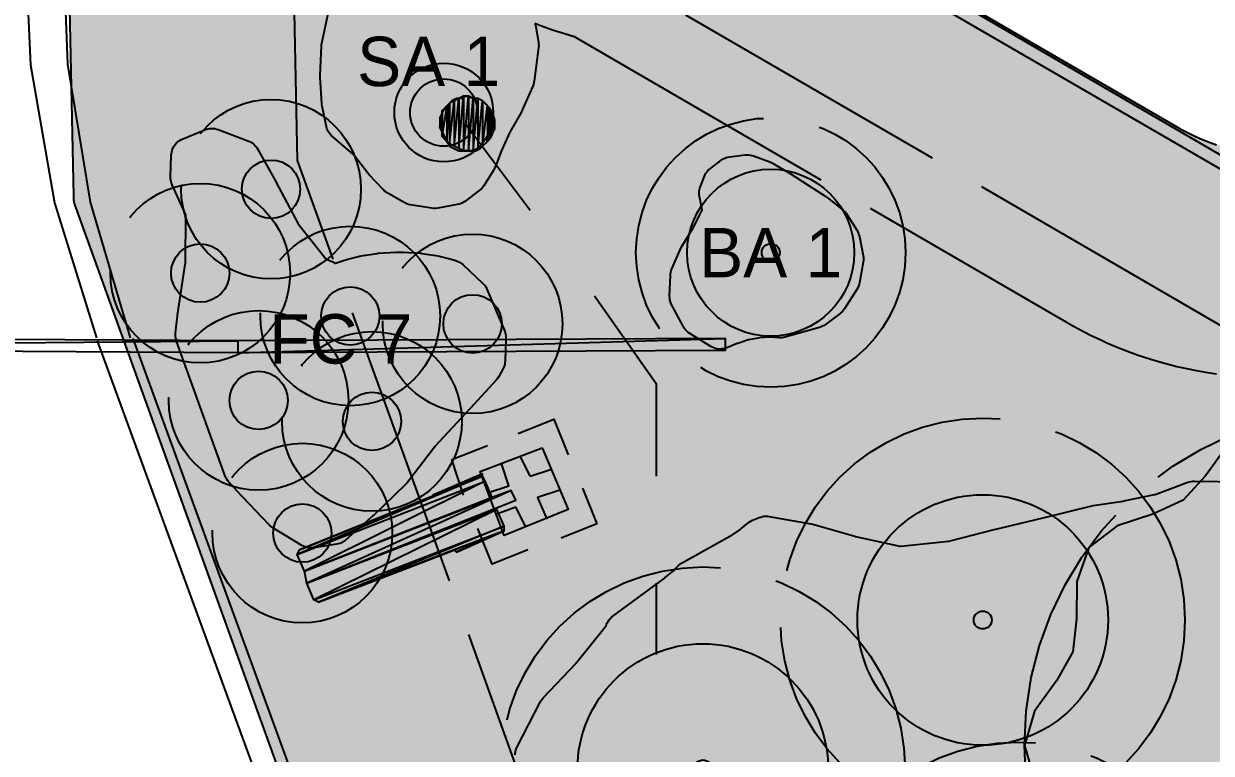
# Model space of a CAD drawing. Header units: metres. Extents: x 1 to 213, y 1 to 147.
# Drawn here: x 106.85 to 112.13, y 45.57 to 48.82 of the extents above; entities that cross this region are included whole.
import ezdxf
from ezdxf.enums import TextEntityAlignment as Align

# ---------------------------------------------------------------- set-up
doc = ezdxf.new("R2010")
doc.units = ezdxf.units.M
doc.linetypes.add('DASHED', pattern=[1.524, 1.27, -0.254])
for name, color, linetype in [('00-BASE-ARQUITECTURA', 8, 'Continuous'), ('PJ-ARBOLES', 94, 'Continuous'), ('PJ-ARBUSTOS', 82, 'Continuous'), ('PJ-COPA-ADULTA', 8, 'DASHED'), ('PJ-CUBRESUELOS', 150, 'Continuous'), ('PJ-ETIQUETAS', 7, 'Continuous'), ('PJ-GRAVILLA', 42, 'Continuous'), ('PJ-HERBACEAS', 212, 'Continuous'), ('PJ-LIMITE-JARDIN', 7, 'Continuous'), ('PJ-MASAS', 92, 'Continuous'), ('PJ-MASAS-RELLENO', 92, 'Continuous'), ('PJ-PROTEGIDO', 30, 'DASHED'), ('PJ-RIEGO-SECTORES', 5, 'Continuous'), ('PJ-VISIBILIDAD', 1, 'DASHED')]:
    doc.layers.add(name, color=color, linetype=linetype)

# ---------------------------------------------------------------- blocks, each defined once
blk = doc.blocks.new('PJ_CD')
for p, q in [((0.0599, 0.2633), (0.1829, 0.8045)), ((-0.1981, 0.1835), (-0.6052, 0.5607)), ((0.2579, 0.0798), (0.7882, 0.2438)), ((-0.2579, -0.0798), (-0.7882, -0.2438)), ((0.1981, -0.1835), (0.6052, -0.5607)), ((-0.0599, -0.2633), (-0.1829, -0.8045))]:
    blk.add_line(p, q)
blk.add_lwpolyline([(1.5, 0), (1.4545, 0.1529), (1.3572, 0.2885), (1.2839, 0.4172), (1.2675, 0.5643), (1.2666, 0.7312), (1.2135, 0.8817), (1.0868, 0.9786), (0.9284, 1.0311), (0.7935, 1.0922), (0.6937, 1.2016), (0.5949, 1.3361), (0.4635, 1.4266), (0.3041, 1.4305), (0.145, 1.3799), (0, 1.35), (-0.145, 1.3799), (-0.3041, 1.4305), (-0.4635, 1.4266), (-0.5949, 1.3361), (-0.6938, 1.2016), (-0.7935, 1.0922), (-0.9284, 1.0311), (-1.0868, 0.9786), (-1.2135, 0.8817), (-1.2666, 0.7312), (-1.2675, 0.5643), (-1.2839, 0.4172), (-1.3572, 0.2885), (-1.4545, 0.1529), (-1.5, 0), (-1.4545, -0.1529), (-1.3572, -0.2885), (-1.2839, -0.4172), (-1.2675, -0.5643), (-1.2666, -0.7312), (-1.2135, -0.8817), (-1.0868, -0.9786), (-0.9284, -1.0311), (-0.7935, -1.0922), (-0.6938, -1.2016), (-0.5949, -1.3361), (-0.4635, -1.4266), (-0.3041, -1.4305), (-0.145, -1.3799), (0, -1.35), (0.145, -1.3799), (0.3041, -1.4305), (0.4635, -1.4266), (0.5949, -1.3361), (0.6937, -1.2016), (0.7935, -1.0922), (0.9284, -1.0311), (1.0868, -0.9786), (1.2135, -0.8817), (1.2666, -0.7312), (1.2675, -0.5643), (1.2839, -0.4172), (1.3572, -0.2885), (1.4545, -0.1529), (1.5, 0)], close=True)
blk.add_circle((0, 0), 0.135)
at = {"flags": 1}
for tag, p, height in [('CODIGO', (0.15, 0.15), 0.2), ('ESPECIE', (0.15, -0.1), 0.15), ('ZONA', (0.15, -0.3), 0.15)]:
    blk.add_attdef(tag, p, '', height=height, dxfattribs=at)
blk = doc.blocks.new('PJ_HS')
for radius in [0.558, 0.04]:
    blk.add_circle((0, 0), radius)
at = {"flags": 1}
for tag, p, height in [('CODIGO', (0.15, 0.15), 0.2), ('ESPECIE', (0.15, -0.1), 0.15), ('ZONA', (0.15, -0.3), 0.15)]:
    blk.add_attdef(tag, p, '', height=height, dxfattribs=at)
blk = doc.blocks.new('PJ_SA')
blk.add_circle((0, 0), 0.22)
at = {"flags": 1}
for tag, p, height in [('CODIGO', (0.15, 0.15), 0.2), ('ESPECIE', (0.15, -0.1), 0.15), ('ZONA', (0.15, -0.3), 0.15)]:
    blk.add_attdef(tag, p, '', height=height, dxfattribs=at)
blk = doc.blocks.new('PJ_FC')
blk.add_circle((0, 0), 0.13)
at = {"flags": 1}
for tag, p, height in [('CODIGO', (0.15, 0.15), 0.2), ('ESPECIE', (0.15, -0.1), 0.15), ('ZONA', (0.15, -0.3), 0.15)]:
    blk.add_attdef(tag, p, '', height=height, dxfattribs=at)
blk = doc.blocks.new('PJ_BA')
for radius in [0.372, 0.04]:
    blk.add_circle((0, 0), radius)
at = {"flags": 1}
for tag, p, height in [('CODIGO', (0.15, 0.15), 0.2), ('ESPECIE', (0.15, -0.1), 0.15), ('ZONA', (0.15, -0.3), 0.15)]:
    blk.add_attdef(tag, p, '', height=height, dxfattribs=at)

msp = doc.modelspace()

# ---------------------------------------------------------------- hatches: boundary and pattern name
at = {"layer": 'PJ-GRAVILLA'}
h = msp.add_hatch(dxfattribs=at)
h.set_pattern_fill('GRAVEL', scale=0.03)
h.paths.add_polyline_path([(107.3332, 51.0186), (107.3393, 51.0152), (107.3455, 51.0114), (107.3517, 51.0074), (107.9627, 50.5893), (107.9742, 50.5818), (108.0189, 50.5542), (108.0428, 50.5408), (108.0836, 50.5205), (108.1087, 50.5094), (108.1512, 50.4928), (108.1771, 50.484), (108.221, 50.4714), (108.2476, 50.465), (108.2925, 50.4564), (108.3196, 50.4525), (108.3718, 50.4474), (108.3806, 50.4468), (108.3904, 50.4457), (108.3966, 50.4413), (108.4034, 50.4358), (108.4093, 50.4308), (108.6355, 50.2298), (108.6466, 50.2204), (108.6897, 50.1857), (108.713, 50.1687), (108.7532, 50.1422), (108.7781, 50.1275), (108.8206, 50.105), (108.8468, 50.0928), (108.8913, 50.0745), (108.9185, 50.0648), (108.9715, 50.0489), (108.9854, 50.045), (109.1198, 50.0114), (109.1263, 50.0096), (109.1337, 50.0074), (109.14, 50.0052), (109.1451, 50.0009), (109.1508, 49.9958), (109.1557, 49.9911), (109.2184, 49.9284), (109.2296, 49.9177), (109.2737, 49.878), (109.2978, 49.8584), (109.3395, 49.828), (109.3655, 49.811), (109.4101, 49.7851), (109.4376, 49.7709), (109.4847, 49.7497), (109.5136, 49.7384), (109.5626, 49.7222), (109.5925, 49.7139), (109.6336, 49.7049), (109.6632, 49.6982), (109.6694, 49.6965), (109.6752, 49.6938), (109.6823, 49.69), (109.6883, 49.6868), (111.9893, 48.3507), (112.0025, 48.3435), (112.0534, 48.3172), (112.0807, 48.3048), (112.1271, 48.2865), (112.1555, 48.2769), (112.2034, 48.2633), (112.2326, 48.2566), (112.2817, 48.2478), (112.3114, 48.244), (112.3611, 48.2402), (112.3911, 48.2394), (112.4409, 48.2405), (112.4708, 48.2427), (112.5203, 48.2488), (112.5498, 48.254), (112.5984, 48.265), (112.6272, 48.2731), (112.6745, 48.2889), (112.7024, 48.2998), (112.7479, 48.3202), (112.7746, 48.3339), (112.8178, 48.3587), (112.8429, 48.375), (112.8835, 48.404), (112.9069, 48.4227), (112.9443, 48.4556), (112.9658, 48.4765), (112.9997, 48.513), (113.019, 48.536), (113.0491, 48.5757), (113.066, 48.6004), (113.092, 48.643), (113.1064, 48.6692), (113.128, 48.7142), (113.1397, 48.7417), (113.1568, 48.7886), (113.1656, 48.8172), (113.1779, 48.8655), (113.1838, 48.8949), (113.1913, 48.9442), (113.1943, 48.974), (113.1971, 49.0313), (113.1975, 49.0462), (113.1975, 49.0562), (113.1977, 49.0638), (113.1981, 49.0719), (113.1989, 49.0793), (113.2055, 49.0825), (113.213, 49.0858), (113.22, 49.0886), (113.3248, 49.1279), (113.338, 49.1332), (113.388, 49.1547), (113.4135, 49.1672), (113.455, 49.1899), (113.4793, 49.2047), (113.5185, 49.2313), (113.5412, 49.2483), (113.5777, 49.2784), (113.5987, 49.2976), (113.6322, 49.331), (113.6513, 49.352), (113.686, 49.394), (113.6948, 49.4052), (113.801, 49.5467), (113.8055, 49.5525), (113.8108, 49.5588), (113.8156, 49.5641), (113.8224, 49.5665), (113.8303, 49.5689), (113.8373, 49.5709), (113.9694, 49.6039), (113.9764, 49.6055), (113.9842, 49.607), (113.9912, 49.6081), (113.9978, 49.6058), (114.0053, 49.6029), (114.0118, 49.6002), (114.7641, 49.2659), (114.7706, 49.2628), (114.7778, 49.2591), (114.784, 49.2556), (114.7873, 49.2493), (114.7907, 49.2419), (114.7935, 49.2353), (114.8642, 49.0587), (114.8668, 49.0515), (114.8696, 49.0434), (114.8717, 49.0362), (114.8685, 49.0294), (114.8645, 49.0219), (114.8607, 49.0152), (114.8411, 48.9826), (114.8338, 48.9698), (114.8071, 48.9198), (114.7945, 48.893), (114.7756, 48.8475), (114.7657, 48.8197), (114.7514, 48.7725), (114.7442, 48.7438), (114.7347, 48.6955), (114.7304, 48.6662), (114.7256, 48.6172), (114.7242, 48.5876), (114.7244, 48.5384), (114.7259, 48.5088), (114.7308, 48.4598), (114.7353, 48.4306), (114.745, 48.3823), (114.7523, 48.3536), (114.7668, 48.3065), (114.7768, 48.2787), (114.7959, 48.2333), (114.8086, 48.2066), (114.832, 48.1632), (114.8474, 48.1379), (114.8749, 48.0971), (114.8927, 48.0734), (114.9289, 48.0298), (114.9386, 48.0187), (115.0225, 47.9272), (115.033, 47.9163), (115.0741, 47.8757), (115.0966, 47.8557), (115.1357, 47.8242), (115.1601, 47.8064), (115.2022, 47.779), (115.2282, 47.7639), (115.2796, 47.7373), (115.2931, 47.7308), (116.0857, 47.3705), (116.0926, 47.3671), (116.1002, 47.3632), (116.1068, 47.3594), (116.1099, 47.3525), (116.113, 47.3445), (116.1156, 47.3372), (116.1884, 47.1188), (116.1907, 47.1115), (116.193, 47.103), (116.1947, 47.0956), (116.1964, 47.0813), (116.1964, 47.0807), (116.2029, 47.0248), (116.2077, 46.9958), (116.2181, 46.9479), (116.2257, 46.9195), (116.2407, 46.8729), (116.251, 46.8454), (116.2705, 46.8005), (116.2835, 46.7742), (116.3073, 46.7314), (116.3228, 46.7064), (116.3507, 46.6662), (116.3685, 46.6429), (116.4002, 46.6055), (116.4203, 46.5841), (116.4554, 46.55), (116.4775, 46.5306), (116.5158, 46.5002), (116.5397, 46.4831), (116.5808, 46.4565), (116.6063, 46.4418), (116.6498, 46.4194), (116.6765, 46.4072), (116.722, 46.3892), (116.7498, 46.3797), (116.7969, 46.3662), (116.8255, 46.3595), (116.8651, 46.3522), (116.8948, 46.3466), (116.9013, 46.3451), (116.9071, 46.3419), (116.9139, 46.3378), (116.9197, 46.3342), (117.713, 45.8053), (117.7266, 45.7967), (117.7796, 45.7653), (117.8082, 45.7505), (117.8569, 45.7283), (117.8868, 45.7165), (117.9453, 45.6972), (117.9607, 45.6925), (118.0851, 45.6586), (118.0986, 45.6553), (118.1507, 45.6436), (118.1782, 45.6388), (118.2243, 45.6329), (118.252, 45.6307), (118.2984, 45.6291), (118.3263, 45.6295), (118.3727, 45.6322), (118.4004, 45.6351), (118.4463, 45.6422), (118.4736, 45.6477), (118.5254, 45.6606), (118.5389, 45.6643), (119.4801, 45.9467), (119.4938, 45.9512), (119.5457, 45.9695), (119.5723, 45.9804), (119.6157, 46.0005), (119.6412, 46.0139), (119.6824, 46.0381), (119.7065, 46.0538), (119.7511, 46.0861), (119.7625, 46.0948), (120.5867, 46.7542), (120.5972, 46.763), (120.6369, 46.7978), (120.6567, 46.817), (120.6883, 46.8503), (120.7063, 46.8711), (120.7347, 46.9072), (120.7507, 46.9296), (120.7756, 46.9682), (120.7895, 46.992), (120.814, 47.0387), (120.8202, 47.0511), (121.0014, 47.4395), (121.0065, 47.451), (121.025, 47.4954), (121.0337, 47.519), (121.0465, 47.5589), (121.0532, 47.5831), (121.064, 47.63), (121.0666, 47.6423), (121.1583, 48.1314), (121.1605, 48.1444), (121.1676, 48.1945), (121.1701, 48.2208), (121.1725, 48.2647), (121.1727, 48.2911), (121.171, 48.3417), (121.1702, 48.3549), (121.0566, 49.7941), (121.0551, 49.8086), (121.048, 49.8638), (121.043, 49.8923), (121.0322, 49.9395), (121.0244, 49.9675), (121.0069, 50.0203), (121.0019, 50.034), (120.8804, 50.348), (120.8746, 50.3618), (120.8514, 50.414), (120.8379, 50.4406), (120.8133, 50.4837), (120.7973, 50.5088), (120.7685, 50.5493), (120.7501, 50.5727), (120.7174, 50.6101), (120.6967, 50.6316), (120.6605, 50.6656), (120.6378, 50.6849), (120.5984, 50.7151), (120.5739, 50.7321), (120.5317, 50.7583), (120.5056, 50.7727), (120.4611, 50.7946), (120.4337, 50.8063), (120.3872, 50.8237), (120.3587, 50.8327), (120.3107, 50.8453), (120.2815, 50.8514), (120.2325, 50.8592), (120.2029, 50.8624), (120.1533, 50.8653), (120.1235, 50.8656), (120.0739, 50.8635), (120.0442, 50.8608), (119.995, 50.8538), (119.9658, 50.8482), (119.9175, 50.8364), (119.889, 50.8279), (119.8421, 50.8114), (119.8146, 50.8), (119.7696, 50.7789), (119.7433, 50.765), (119.6943, 50.7357), (119.6816, 50.7277), (119.4782, 50.5921), (119.4722, 50.5883), (119.4654, 50.5842), (119.4592, 50.5809), (119.4527, 50.5834), (119.4455, 50.5866), (119.439, 50.5896), (119.1273, 50.7455), (119.1208, 50.7489), (119.1137, 50.7529), (119.1076, 50.7568), (119.1054, 50.7636), (119.1031, 50.7714), (119.1013, 50.7785), (119.0566, 50.9723), (119.0529, 50.9865), (119.0377, 51.0405), (119.0283, 51.0683), (119.0105, 51.1137), (118.9985, 51.1405), (118.9764, 51.184), (118.9618, 51.2094), (118.9355, 51.2505), (118.9186, 51.2744), (118.8884, 51.3127), (118.8692, 51.3349), (118.8354, 51.3701), (118.8141, 51.3902), (118.7771, 51.422), (118.754, 51.44), (118.714, 51.468), (118.6892, 51.4836), (118.6467, 51.5076), (118.6205, 51.5207), (118.5759, 51.5404), (118.5485, 51.5509), (118.5022, 51.5662), (118.4739, 51.574), (118.4263, 51.5846), (118.3975, 51.5896), (118.349, 51.5956), (118.3198, 51.5978), (118.271, 51.599), (118.2417, 51.5983), (118.1931, 51.5947), (118.164, 51.5912), (118.1159, 51.5829), (118.0873, 51.5765), (118.0402, 51.5636), (118.0124, 51.5545), (117.9668, 51.537), (117.94, 51.5252), (117.8964, 51.5034), (117.8708, 51.4891), (117.8404, 51.4699), (117.834, 51.4662), (117.8276, 51.463), (117.8203, 51.4649), (117.8123, 51.4674), (117.805, 51.4699), (117.6663, 51.522), (117.6526, 51.5267), (117.5997, 51.5437), (117.5717, 51.5512), (117.5246, 51.5614), (117.496, 51.5662), (117.4481, 51.5719), (117.4192, 51.5739), (117.3709, 51.5748), (117.3419, 51.574), (117.2866, 51.5698), (117.2722, 51.5684), (117.1448, 51.5525), (117.1376, 51.5517), (117.1296, 51.5511), (117.1225, 51.5509), (117.1165, 51.5546), (117.1098, 51.5591), (117.1039, 51.5633), (116.9634, 51.6687), (116.9579, 51.673), (116.9519, 51.678), (116.9468, 51.6826), (116.9443, 51.689), (116.9418, 51.6965), (116.9397, 51.7031), (116.9273, 51.7464), (116.9229, 51.7607), (116.9044, 51.8149), (116.8934, 51.8426), (116.8728, 51.8879), (116.859, 51.9144), (116.834, 51.9574), (116.8177, 51.9825), (116.7885, 52.0228), (116.7698, 52.046), (116.7367, 52.0832), (116.7158, 52.1045), (116.6737, 52.1433), (116.6625, 52.1532), (116.611, 52.1961), (116.6054, 52.201), (116.5994, 52.2065), (116.5944, 52.2116), (116.5945, 52.2189), (116.5949, 52.227), (116.5956, 52.2344), (116.6345, 52.5844), (116.6355, 52.5918), (116.6368, 52.6), (116.6383, 52.6071), (116.6445, 52.611), (116.6517, 52.615), (116.6583, 52.6185), (116.8802, 52.7295), (116.887, 52.7327), (116.895, 52.7362), (116.902, 52.7389), (116.9095, 52.7401), (116.9253, 52.7418), (116.9402, 52.7438), (116.997, 52.753), (117.0264, 52.7592), (117.0747, 52.772), (117.1033, 52.7812), (117.1502, 52.7988), (117.1777, 52.8108), (117.2225, 52.833), (117.2487, 52.8476), (117.2911, 52.8742), (117.3157, 52.8914), (117.3552, 52.9221), (117.378, 52.9417), (117.4143, 52.9761), (117.435, 52.9979), (117.4676, 53.0358), (117.486, 53.0595), (117.5147, 53.1005), (117.5306, 53.126), (117.555, 53.1696), (117.5684, 53.1966), (117.5883, 53.2424), (117.5989, 53.2705), (117.6141, 53.3182), (117.6218, 53.3472), (117.6322, 53.3961), (117.637, 53.4258), (117.6424, 53.4755), (117.6442, 53.5055), (117.6447, 53.5555), (117.6435, 53.5855), (117.6389, 53.6353), (117.6347, 53.6651), (117.6252, 53.7142), (117.618, 53.7433), (117.6037, 53.7912), (117.5936, 53.8195), (117.5745, 53.8658), (117.5617, 53.8929), (117.5381, 53.937), (117.5226, 53.9628), (117.4947, 54.0043), (117.4767, 54.0283), (117.44, 54.0727), (117.4301, 54.084), (117.18, 54.3568), (117.1758, 54.3617), (117.171, 54.3674), (117.1671, 54.3725), (117.1636, 54.3779), (117.1599, 54.3843), (117.1568, 54.3899), (116.736, 55.1893), (116.7328, 55.1958), (116.7293, 55.2033), (116.7266, 55.21), (116.7259, 55.2172), (116.7255, 55.2254), (116.7253, 55.2327), (116.7253, 55.4047), (116.7255, 55.4127), (116.726, 55.4218), (116.7268, 55.4298), (116.7302, 55.437), (116.7344, 55.4451), (116.7383, 55.4521), (117.555, 56.8241), (117.5623, 56.8372), (117.5892, 56.8878), (117.6018, 56.915), (117.6207, 56.9611), (117.6306, 56.9893), (117.6447, 57.0371), (117.6517, 57.0662), (117.661, 57.1152), (117.6651, 57.1448), (117.6695, 57.1945), (117.6707, 57.2244), (117.6701, 57.2742), (117.6682, 57.3041), (117.6626, 57.3536), (117.6578, 57.3832), (117.6474, 57.4319), (117.6396, 57.4608), (117.6244, 57.5083), (117.6138, 57.5362), (117.5939, 57.5819), (117.5805, 57.6087), (117.5562, 57.6522), (117.5402, 57.6776), (117.5117, 57.7184), (117.4933, 57.742), (117.4608, 57.7798), (117.4402, 57.8015), (117.404, 57.8358), (117.3814, 57.8553), (117.3361, 57.8905), (117.324, 57.8994), (116.7176, 58.3239), (116.7049, 58.3323), (116.6554, 58.3634), (116.6287, 58.3783), (116.5831, 58.4007), (116.5551, 58.4128), (116.5075, 58.4305), (116.4783, 58.4397), (116.4292, 58.4525), (116.3993, 58.4587), (116.349, 58.4664), (116.3187, 58.4695), (116.2807, 58.4715), (116.2478, 58.4734), (116.2408, 58.4742), (116.2352, 58.4787), (116.2291, 58.4843), (116.2237, 58.4894), (116.0809, 58.6322), (116.0709, 58.6417), (116.0319, 58.6773), (116.0107, 58.695), (115.9741, 58.7227), (115.9513, 58.7383), (115.9123, 58.7625), (115.8882, 58.7759), (115.8472, 58.7965), (115.822, 58.8077), (115.7792, 58.8243), (115.7531, 58.8332), (115.7089, 58.8458), (115.6821, 58.8522), (115.6302, 58.8621), (115.6166, 58.8644), (115.6004, 58.8667), (115.5936, 58.8678), (115.5859, 58.8693), (115.5793, 58.8708), (115.574, 58.8752), (115.5683, 58.8805), (115.5633, 58.8852), (115.4182, 59.0303), (115.4058, 59.0421), (115.3567, 59.0858), (115.3299, 59.1071), (115.2832, 59.14), (115.2541, 59.1581), (115.1965, 59.1896), (115.1812, 59.1973), (114.4967, 59.5216), (114.4903, 59.5248), (114.4831, 59.5286), (114.477, 59.5323), (114.4713, 59.5364), (114.4649, 59.5416), (114.4595, 59.5462), (114.3097, 59.6793), (114.2987, 59.6886), (114.2556, 59.7234), (114.2322, 59.7404), (114.192, 59.7669), (114.1671, 59.7816), (114.1245, 59.8041), (114.0983, 59.8164), (114.0538, 59.8346), (114.0265, 59.8443), (113.9804, 59.8582), (113.9523, 59.8652), (113.9051, 59.8746), (113.8765, 59.8789), (113.8198, 59.8845), (113.8192, 59.8846), (113.8154, 59.8854), (113.8087, 59.8892), (113.8013, 59.8939), (113.7949, 59.8983), (112.908, 60.5317), (112.9021, 60.5362), (112.8957, 60.5413), (112.8902, 60.5461), (112.8905, 60.5533), (112.8913, 60.5614), (112.8922, 60.5688), (112.9293, 60.8286), (112.9307, 60.8367), (112.9325, 60.8457), (112.9345, 60.8536), (112.9381, 60.8608), (112.9427, 60.8688), (112.9469, 60.8757), (113.0235, 60.9937), (113.0277, 60.9996), (113.035, 61), (119.5964, 61), (119.6036, 60.9996), (119.6066, 60.9931), (119.9244, 60.1987), (119.9311, 60.183), (119.9623, 60.1163), (119.97, 60.1011), (120.8555, 58.4564), (120.8599, 58.4476), (120.8777, 58.4086), (120.8815, 58.3994), (121.4588, 56.8738), (121.464, 56.8609), (121.4854, 56.8116), (121.4977, 56.7864), (121.5235, 56.7394), (121.5305, 56.7273), (121.9603, 56.024), (121.9641, 56.0174), (121.9683, 56.0097), (121.9749, 55.996), (121.9783, 55.9879), (121.981, 55.9808), (122.3396, 54.9848), (122.3451, 54.9707), (122.3676, 54.9169), (122.3807, 54.8894), (122.4086, 54.8382), (122.4162, 54.825), (122.843, 54.1265), (122.8466, 54.1203), (122.8506, 54.1131), (122.8568, 54.1003), (122.8601, 54.0928), (122.8627, 54.0862), (123.2295, 53.1082), (123.2371, 53.0897), (123.2727, 53.011), (123.2816, 52.9932), (123.9021, 51.8348), (123.9054, 51.8282), (123.909, 51.8206), (123.9118, 51.8139), (123.9125, 51.8066), (123.913, 51.7982), (123.913, 51.7955), (123.9133, 51.7884), (123.9162, 51.7285), (123.919, 51.6996), (123.926, 51.6517), (123.9316, 51.6232), (123.9432, 51.5762), (123.9515, 51.5484), (123.9676, 51.5028), (123.9786, 51.4759), (124.0021, 51.4254), (124.0086, 51.4124), (124.785, 49.9371), (124.7881, 49.931), (124.7914, 49.9239), (124.7966, 49.9113), (124.7993, 49.9039), (124.8015, 49.8974), (124.9935, 49.283), (124.9975, 49.271), (125.0139, 49.2255), (125.0235, 49.202), (125.0436, 49.158), (125.0491, 49.1466), (126.1499, 46.9875), (126.1535, 46.9798), (126.1575, 46.9708), (126.1634, 46.955), (126.1663, 46.9456), (126.1686, 46.9374), (126.2469, 46.6243), (126.2506, 46.6109), (126.2659, 46.5599), (126.2751, 46.5336), (126.2924, 46.4907), (126.3041, 46.4654), (126.3253, 46.4243), (126.3392, 46.4002), (126.3642, 46.3612), (126.3802, 46.3385), (126.413, 46.2964), (126.4218, 46.2857), (126.5433, 46.144), (126.5481, 46.1381), (126.5534, 46.1312), (126.5577, 46.125), (126.5607, 46.118), (126.5637, 46.1099), (126.5662, 46.1027), (126.7558, 45.4957), (126.7602, 45.4829), (126.7779, 45.4341), (126.7882, 45.4091), (126.8102, 45.3621), (126.8163, 45.35), (127.696, 43.6742), (127.6989, 43.6685), (127.7021, 43.6618), (127.7046, 43.6558), (127.7065, 43.6497), (127.7085, 43.6426), (127.7101, 43.6365), (127.7933, 43.2756), (127.7968, 43.262), (127.8113, 43.2102), (127.8202, 43.1836), (127.837, 43.1399), (127.8482, 43.1143), (127.869, 43.0724), (127.8827, 43.0479), (127.9073, 43.0081), (127.9232, 42.985), (127.9556, 42.9421), (127.9643, 42.9311), (128.0427, 42.8371), (128.0475, 42.831), (128.0526, 42.8242), (128.0568, 42.818), (128.0566, 42.8104), (128.056, 42.8019), (128.0553, 42.7942), (128.017, 42.4883), (128.0159, 42.4812), (128.0146, 42.4736), (128.0131, 42.4668), (128.0062, 42.4661), (127.9985, 42.4658), (127.9913, 42.4656), (109.2517, 42.4656), (109.2444, 42.4658), (109.2363, 42.4662), (109.2292, 42.4669), (109.2232, 42.4708), (109.2166, 42.4755), (109.2109, 42.4799), (109.0253, 42.6284), (109.02, 42.6328), (109.0141, 42.638), (109.0092, 42.6427), (109.0064, 42.6488), (109.0034, 42.6561), (109.0009, 42.6625), (107.0767, 47.9977), (107.0742, 48.0054), (107.0715, 48.0143), (107.0696, 48.0221), (107.0685, 48.0302), (107.0678, 48.0395), (107.0675, 48.0476), (107.0245, 50.0673), (107.0245, 50.0758), (107.0249, 50.0856), (107.0257, 50.0941), (107.0274, 50.1025), (107.03, 50.112), (107.0325, 50.1202), (107.3253, 50.9985), (107.3277, 51.0054), (107.3304, 51.0123), (107.3332, 51.0186)])
at = {"layer": 'PJ-MASAS-RELLENO'}
for points in [[(108.1645, 48.5775), (108.1645, 48.586), (108.1702, 48.7159), (108.1708, 48.7226), (108.1719, 48.7293), (108.2035, 48.8753), (108.2053, 48.8821), (108.2077, 48.8888), (108.2107, 48.8952), (108.2867, 49.0416), (108.2904, 49.0479), (108.2946, 49.0538), (108.2993, 49.0594), (108.3045, 49.0644), (108.4391, 49.1844), (108.4459, 49.1898), (108.4533, 49.1945), (108.4611, 49.1983), (108.4693, 49.2013), (108.5201, 49.2166), (108.528, 49.2185), (108.5361, 49.2196), (108.5443, 49.2199), (108.5524, 49.2194), (108.5605, 49.218), (108.5684, 49.2158), (108.576, 49.2129), (108.5832, 49.2091), (109.001, 48.9666), (109.0071, 48.9627), (109.0128, 48.9582), (109.0181, 48.9533), (109.0229, 48.9479), (109.0272, 48.9421), (109.031, 48.9359), (109.0415, 48.9168), (109.0435, 48.9134), (109.0582, 48.8921), (109.0607, 48.8889), (109.0774, 48.8691), (109.0801, 48.8662), (109.0997, 48.8472), (109.1043, 48.8428), (109.1093, 48.8369), (109.1138, 48.8305), (109.1176, 48.8237), (109.1207, 48.8166), (109.1231, 48.8093), (109.1248, 48.8017), (109.1367, 48.7334), (109.1377, 48.7255), (109.1378, 48.7175), (109.1372, 48.7096), (109.1181, 48.5603), (109.1167, 48.5527), (109.1147, 48.5453), (109.1119, 48.5381), (109.0631, 48.4276), (109.0594, 48.4203), (109.0099, 48.3333), (109.0084, 48.3303), (108.9747, 48.2574), (108.9736, 48.2547), (108.945, 48.179), (108.9418, 48.1716), (108.9378, 48.1645), (108.8931, 48.0936), (108.8889, 48.0876), (108.8841, 48.082), (108.8789, 48.0768), (108.8732, 48.0722), (108.8088, 48.0242), (108.8027, 48.0201), (108.7963, 48.0165), (108.7896, 48.0136), (108.7826, 48.0113), (108.7754, 48.0096), (108.6895, 47.9939), (108.6805, 47.9928), (108.6714, 47.9927), (108.6623, 47.9936), (108.5657, 48.0093), (108.5585, 48.0108), (108.5515, 48.013), (108.5447, 48.0157), (108.5383, 48.0191), (108.463, 48.0629), (108.4566, 48.0671), (108.4506, 48.0718), (108.4451, 48.0771), (108.3829, 48.1428), (108.377, 48.1498), (108.3185, 48.2277), (108.3171, 48.2294), (108.3155, 48.2309), (108.2197, 48.3126), (108.2142, 48.3177), (108.2093, 48.3232), (108.2049, 48.3293), (108.2011, 48.3356), (108.1979, 48.3424), (108.1953, 48.3493), (108.1934, 48.3565), (108.1734, 48.4488), (108.1723, 48.4548), (108.1717, 48.4608), (108.1645, 48.5775)], [(107.5662, 47.965), (107.5654, 47.967), (107.5058, 48.0978), (107.5031, 48.1047), (107.5009, 48.1118), (107.4995, 48.119), (107.4987, 48.1263), (107.4986, 48.1337), (107.5019, 48.2303), (107.5025, 48.2379), (107.5039, 48.2454), (107.5059, 48.2527), (107.5086, 48.2598), (107.512, 48.2666), (107.5161, 48.2731), (107.5207, 48.2791), (107.5259, 48.2847), (107.5316, 48.2898), (107.5377, 48.2943), (107.5442, 48.2982), (107.5511, 48.3015), (107.6515, 48.3433), (107.6586, 48.3458), (107.6659, 48.3477), (107.6733, 48.3489), (107.6808, 48.3494), (107.6883, 48.3492), (107.6958, 48.3483), (107.7031, 48.3467), (107.7103, 48.3444), (107.8436, 48.2946), (107.851, 48.2914), (107.858, 48.2875), (107.8646, 48.283), (107.8707, 48.2777), (107.8762, 48.2719), (107.8812, 48.2656), (107.8854, 48.2588), (107.9688, 48.11), (107.9697, 48.1084), (108.0653, 47.9278), (108.0662, 47.9262), (108.0673, 47.9248), (108.1919, 47.7664), (108.1932, 47.765), (108.1937, 47.7648), (108.2, 47.7635), (108.2072, 47.7612), (108.2142, 47.7582), (108.2208, 47.7546), (108.2271, 47.7504), (108.2302, 47.7481), (108.232, 47.7486), (108.236, 47.7498), (108.2378, 47.7504), (108.2555, 47.7567), (108.2593, 47.758), (108.2837, 47.7654), (108.2875, 47.7664), (108.336, 47.7786), (108.3398, 47.7794), (108.3649, 47.7844), (108.3687, 47.7851), (108.4182, 47.7924), (108.4221, 47.7929), (108.4475, 47.7954), (108.4514, 47.7957), (108.5014, 47.7982), (108.5053, 47.7983), (108.5308, 47.7983), (108.5348, 47.7982), (108.5847, 47.7957), (108.5887, 47.7954), (108.6141, 47.7929), (108.618, 47.7924), (108.6674, 47.7851), (108.6713, 47.7844), (108.6963, 47.7794), (108.7002, 47.7786), (108.7487, 47.7664), (108.7525, 47.7654), (108.7685, 47.7605), (108.7754, 47.7581), (108.782, 47.755), (108.7884, 47.7514), (108.7944, 47.7471), (108.7999, 47.7424), (108.8883, 47.6598), (108.8941, 47.6537), (108.8992, 47.6472), (108.9036, 47.6401), (108.9073, 47.6326), (108.9853, 47.4485), (108.9883, 47.4404), (108.9903, 47.432), (108.9914, 47.4234), (108.9916, 47.4148), (108.9884, 47.3124), (108.9878, 47.3049), (108.9865, 47.2975), (108.9845, 47.2902), (108.9818, 47.2832), (108.9785, 47.2764), (108.9608, 47.2443), (108.9557, 47.2361), (108.9496, 47.2287), (108.8328, 47.102), (108.8327, 47.1019), (108.6758, 46.9326), (108.6733, 46.9295), (108.5524, 46.7701), (108.5484, 46.7652), (108.544, 46.7607), (108.4007, 46.6232), (108.3982, 46.6209), (108.2787, 46.5156), (108.2728, 46.5109), (108.2665, 46.5067), (108.2598, 46.5032), (108.2528, 46.5003), (108.2456, 46.4981), (108.2382, 46.4966), (108.1375, 46.4807), (108.1295, 46.4798), (108.1214, 46.4798), (108.1134, 46.4806), (108.1055, 46.4821), (108.0978, 46.4845), (108.0904, 46.4876), (108.0834, 46.4914), (107.9542, 46.5702), (107.9483, 46.5742), (107.9428, 46.5786), (107.9377, 46.5835), (107.7915, 46.7378), (107.7907, 46.7387), (107.7587, 46.7735), (107.7537, 46.7796), (107.7492, 46.7862), (107.7454, 46.7932), (107.7424, 46.8005), (107.5256, 47.4015), (107.5235, 47.4084), (107.5219, 47.4154), (107.5211, 47.4226), (107.5209, 47.4298), (107.5213, 47.437), (107.5293, 47.5139), (107.5298, 47.5177), (107.5645, 47.7437), (107.565, 47.7495), (107.5663, 47.9629), (107.5662, 47.965)], [(109.8656, 47.9843), (109.8653, 47.9862), (109.8538, 48.0459), (109.8528, 48.0533), (109.8524, 48.0607), (109.8527, 48.0682), (109.8538, 48.0756), (109.8555, 48.0829), (109.8578, 48.09), (109.876, 48.1365), (109.8789, 48.1433), (109.8825, 48.1497), (109.8866, 48.1557), (109.8913, 48.1614), (109.8965, 48.1666), (109.9021, 48.1713), (109.9494, 48.2071), (109.9564, 48.2119), (109.964, 48.216), (109.9719, 48.2192), (109.9801, 48.2215), (109.9886, 48.2229), (110.0573, 48.2309), (110.0647, 48.2314), (110.0721, 48.2312), (110.0795, 48.2303), (110.0868, 48.2288), (110.0939, 48.2266), (110.1664, 48.2001), (110.173, 48.1974), (110.1793, 48.1941), (110.2548, 48.1501), (110.2579, 48.1482), (110.3374, 48.097), (110.3376, 48.0969), (110.4163, 48.0459), (110.4226, 48.0413), (110.4933, 47.9851), (110.4985, 47.9806), (110.5033, 47.9756), (110.5077, 47.9703), (110.5115, 47.9646), (110.5551, 47.8944), (110.5586, 47.8881), (110.5615, 47.8816), (110.5638, 47.8748), (110.5655, 47.8679), (110.5825, 47.783), (110.5836, 47.7756), (110.584, 47.7682), (110.5837, 47.7607), (110.5828, 47.7533), (110.5665, 47.6615), (110.5647, 47.6537), (110.5621, 47.6462), (110.5589, 47.639), (110.5549, 47.6321), (110.4986, 47.5449), (110.4945, 47.5391), (110.4899, 47.5337), (110.4849, 47.5288), (110.4794, 47.5243), (110.4143, 47.4754), (110.4082, 47.4713), (110.4018, 47.4677), (110.395, 47.4647), (110.388, 47.4624), (110.2337, 47.4188), (110.2269, 47.4172), (110.2201, 47.4162), (110.2132, 47.4158), (110.2062, 47.416), (110.1697, 47.4186), (110.1645, 47.4186), (110.1204, 47.416), (110.1152, 47.4154), (110.0719, 47.407), (110.0668, 47.4057), (110.0237, 47.3914), (110.0212, 47.3904), (109.9759, 47.372), (109.9688, 47.3695), (109.9615, 47.3677), (109.954, 47.3665), (109.9465, 47.3661), (109.939, 47.3664), (109.9315, 47.3673), (109.9242, 47.369), (109.9171, 47.3714), (109.9102, 47.3744), (109.9036, 47.3781), (109.8102, 47.4359), (109.8033, 47.4406), (109.797, 47.4461), (109.7913, 47.4521), (109.7862, 47.4588), (109.7819, 47.4659), (109.7304, 47.5611), (109.7268, 47.5688), (109.724, 47.5769), (109.722, 47.5852), (109.721, 47.5936), (109.7208, 47.6021), (109.7242, 47.6943), (109.7248, 47.7017), (109.7261, 47.7089), (109.7281, 47.7161), (109.7307, 47.723), (109.7677, 47.8088), (109.7725, 47.8182), (109.8253, 47.9066), (109.8264, 47.9087), (109.8648, 47.9826), (109.8656, 47.9843)], [(109.4368, 46.1313), (109.4377, 46.1333), (109.4395, 46.1383), (109.4427, 46.1457), (109.4466, 46.1528), (109.4512, 46.1595), (109.4564, 46.1657), (109.4571, 46.1664), (109.4622, 46.1714), (109.4678, 46.1759), (109.697, 46.3446), (109.6991, 46.3462), (109.7394, 46.3801), (109.7431, 46.3837), (109.7543, 46.396), (109.7604, 46.402), (109.7671, 46.4073), (109.7743, 46.4118), (109.989, 46.5319), (109.9912, 46.5332), (110.0328, 46.5602), (110.037, 46.5633), (110.0684, 46.5902), (110.0752, 46.5953), (110.0825, 46.5998), (110.0902, 46.6034), (110.1198, 46.6154), (110.1268, 46.6179), (110.134, 46.6197), (110.1413, 46.6209), (110.1487, 46.6213), (110.1561, 46.6211), (110.1635, 46.6202), (110.3495, 46.5881), (110.3582, 46.5861), (110.545, 46.5318), (110.5477, 46.5311), (110.7464, 46.4878), (110.7485, 46.4874), (110.7506, 46.4875), (110.9635, 46.5109), (110.9691, 46.5119), (111.1709, 46.564), (111.1727, 46.5644), (111.3832, 46.6137), (111.3837, 46.6138), (111.5998, 46.6671), (111.6068, 46.6685), (111.7406, 46.689), (111.7426, 46.6893), (111.8797, 46.7175), (111.8812, 46.7179), (111.8827, 46.7183), (112.0283, 46.7724), (112.0353, 46.7746), (112.0425, 46.7762), (112.0498, 46.7772), (112.0572, 46.7774), (112.2682, 46.7748), (112.2757, 46.7743), (112.2832, 46.7732), (112.2905, 46.7713), (112.2976, 46.7688), (112.3045, 46.7656), (112.311, 46.7617), (112.5139, 46.629), (112.5201, 46.6245), (112.5259, 46.6194), (112.5311, 46.6138), (112.5358, 46.6077), (112.5399, 46.6011), (112.5433, 46.5943), (112.5461, 46.5871), (112.5521, 46.5689), (112.5541, 46.5616), (112.5554, 46.5542), (112.556, 46.5467), (112.556, 46.5392), (112.5552, 46.5317), (112.5537, 46.5243), (112.5515, 46.5171), (112.5487, 46.5102), (112.5452, 46.5035), (112.5411, 46.4972), (112.5364, 46.4913), (112.5312, 46.4858), (112.5311, 46.4858), (112.5191, 46.4738), (112.5177, 46.4722), (112.5135, 46.4675), (112.5121, 46.4659), (112.5015, 46.4527), (112.5002, 46.4511), (112.4965, 46.4459), (112.4953, 46.4442), (112.4861, 46.43), (112.485, 46.4281), (112.4818, 46.4226), (112.4808, 46.4208), (112.4732, 46.4057), (112.4723, 46.4038), (112.4696, 46.3975), (112.4691, 46.3965), (112.4659, 46.3887), (112.4656, 46.3877), (112.408, 46.2352), (112.4076, 46.2344), (112.4052, 46.2273), (112.4049, 46.2264), (112.403, 46.2206), (112.4024, 46.2189), (112.3985, 46.2044), (112.398, 46.2026), (112.3968, 46.1972), (112.3964, 46.1953), (112.3938, 46.1806), (112.3936, 46.1788), (112.3928, 46.1732), (112.3927, 46.1713), (112.3914, 46.1564), (112.3913, 46.1546), (112.3911, 46.1485), (112.3911, 46.1476), (112.391, 46.1401), (112.391, 46.1392), (112.393, 45.9788), (112.3927, 45.97), (112.3913, 45.9614), (112.3695, 45.8571), (112.3676, 45.8497), (112.365, 45.8426), (112.3617, 45.8357), (112.3577, 45.8291), (112.3532, 45.823), (112.3049, 45.7638), (112.304, 45.7626), (112.3032, 45.7613), (112.1958, 45.5798), (112.195, 45.5783), (112.1945, 45.5767), (112.1399, 45.3869), (112.1387, 45.3813), (112.112, 45.1878), (112.1108, 45.1814), (112.0697, 44.9968), (112.0672, 44.9882), (112.0639, 44.98), (111.9815, 44.8056), (111.9786, 44.8002), (111.9754, 44.795), (111.8568, 44.6194), (111.8556, 44.6174), (111.7482, 44.436), (111.7472, 44.4341), (111.7466, 44.432), (111.7054, 44.2392), (111.7051, 44.2373), (111.7055, 44.2355), (111.749, 44.0805), (111.7509, 44.0719), (111.7893, 43.8401), (111.7903, 43.831), (111.7903, 43.8219), (111.7892, 43.8129), (111.7477, 43.5816), (111.7459, 43.5739), (111.7434, 43.5664), (111.7401, 43.5592), (111.7362, 43.5523), (111.7316, 43.5459), (111.7263, 43.54), (111.7205, 43.5346), (111.6611, 43.4844), (111.6547, 43.4796), (111.6479, 43.4754), (111.6407, 43.4719), (111.6332, 43.4692), (111.6254, 43.4672), (111.6175, 43.466), (111.6095, 43.4656), (110.9613, 43.4656), (110.9537, 43.466), (110.9462, 43.467), (110.9388, 43.4688), (110.9316, 43.4713), (110.8707, 43.4957), (110.8621, 43.4997), (110.672, 43.6035), (110.6642, 43.6083), (110.6571, 43.614), (110.5133, 43.742), (110.5083, 43.7469), (110.5037, 43.7523), (110.4996, 43.758), (110.496, 43.764), (110.4073, 43.9299), (110.4042, 43.9364), (110.4017, 43.9433), (110.3998, 43.9503), (110.3985, 43.9575), (110.3756, 44.1375), (110.3753, 44.14), (110.355, 44.3528), (110.3541, 44.3582), (110.297, 44.6015), (110.2964, 44.6036), (110.2953, 44.6055), (110.1514, 44.832), (110.1503, 44.8337), (110.1485, 44.8348), (109.9147, 44.9592), (109.913, 44.96), (109.9112, 44.9598), (109.7231, 44.9284), (109.7197, 44.9277), (109.5476, 44.883), (109.5402, 44.8815), (109.5327, 44.8806), (109.5252, 44.8805), (109.5177, 44.8811), (109.5103, 44.8823), (109.503, 44.8843), (109.3012, 44.9491), (109.2944, 44.9516), (109.2879, 44.9548), (109.2816, 44.9585), (109.2757, 44.9628), (109.2703, 44.9676), (109.2261, 45.0099), (109.2211, 45.0153), (109.2165, 45.021), (109.2125, 45.0272), (109.2091, 45.0337), (109.2063, 45.0405), (109.0373, 45.509), (109.0352, 45.5158), (109.0337, 45.5229), (109.0328, 45.53), (109.0326, 45.5372), (109.0329, 45.5585), (109.0333, 45.5659), (109.0345, 45.5732), (109.0363, 45.5804), (109.0387, 45.5873), (109.0418, 45.5941), (109.1447, 45.7934), (109.1485, 45.7999), (109.1528, 45.806), (109.1577, 45.8117), (109.3062, 45.9686), (109.3083, 45.971), (109.4356, 46.1296), (109.4368, 46.1313)]]:
    msp.add_hatch(color=7, dxfattribs=at).paths.add_polyline_path(points)

# ---------------------------------------------------------------- linework, layer by layer
at = {"layer": '00-BASE-ARQUITECTURA'}
for points in [[(107.3643, 50.9587), (112.5078, 47.9742), (118.0218, 57.5098), (112.8253, 60.5155)], [(107.3961, 51.0116), (112.4867, 48.0483), (117.9371, 57.4886), (112.7936, 60.4626)], [(107.5128, 51.6316), (107.2306, 51.0675), (107.0251, 50.4779), (106.8969, 49.8706), (106.8465, 49.253), (106.8747, 48.6329), (106.982, 48.0179), (107.169, 47.4155)], [(107.685, 51.6333), (107.4049, 51.0689), (107.1998, 50.4797), (107.0701, 49.8729), (107.0166, 49.2559), (107.0398, 48.6359), (107.1405, 48.0202), (107.3191, 47.416)], [(108.8143, 48.4928), (108.7931, 48.4822), (108.7719, 48.4822), (108.7508, 48.4716), (108.7402, 48.4611), (108.719, 48.4399), (108.7084, 48.4187), (108.6978, 48.3976), (108.6978, 48.3764), (108.6978, 48.3552), (108.7084, 48.3341), (108.719, 48.3129), (108.7296, 48.2917), (108.7402, 48.2706), (108.7613, 48.26), (108.7825, 48.2494), (108.8037, 48.2494), (108.8248, 48.2494), (108.8566, 48.2494), (108.8778, 48.26), (108.8883, 48.2706), (108.9095, 48.2917), (108.9201, 48.3129), (108.9307, 48.3341), (108.9412, 48.3552), (108.9412, 48.3764), (108.9307, 48.3976), (108.9307, 48.4187), (108.9201, 48.4399), (108.8989, 48.4611), (108.8883, 48.4716), (108.8672, 48.4822), (108.846, 48.4822), (108.8143, 48.4928)], [(108.7613, 48.4716), (108.7613, 48.2706), (108.7825, 48.4822), (108.7613, 48.4716)], [(108.7613, 48.2706), (108.7825, 48.4822), (108.7825, 48.26), (108.7613, 48.2706)], [(108.7825, 48.4822), (108.7825, 48.26), (108.8037, 48.4928), (108.7825, 48.4822)], [(108.7825, 48.26), (108.8037, 48.4928), (108.8037, 48.2494), (108.7825, 48.26)], [(108.8037, 48.4928), (108.8037, 48.2494), (108.8248, 48.4928), (108.8037, 48.4928)], [(108.8037, 48.2494), (108.8248, 48.4928), (108.8248, 48.2494), (108.8037, 48.2494)], [(108.8248, 48.4928), (108.8248, 48.2494), (108.846, 48.4822), (108.8248, 48.4928)], [(108.8248, 48.2494), (108.846, 48.4822), (108.846, 48.2494), (108.8248, 48.2494)], [(108.846, 48.4822), (108.846, 48.2494), (108.8672, 48.4822), (108.846, 48.4822)], [(108.846, 48.2494), (108.8672, 48.4822), (108.8672, 48.26), (108.846, 48.2494)], [(108.8672, 48.4822), (108.8672, 48.26), (108.8883, 48.4716), (108.8672, 48.4822)], [(108.7084, 48.4293), (108.7084, 48.3129), (108.7296, 48.4399), (108.7084, 48.4293)], [(108.7084, 48.3129), (108.7296, 48.4399), (108.7296, 48.2917), (108.7084, 48.3129)], [(108.7084, 48.4081), (108.7084, 48.3341), (108.7084, 48.4293), (108.7084, 48.4081)], [(108.7084, 48.3341), (108.7084, 48.4293), (108.7084, 48.3129), (108.7084, 48.3341)], [(108.7296, 48.4399), (108.7296, 48.2917), (108.7402, 48.4611), (108.7296, 48.4399)], [(108.7296, 48.2917), (108.7402, 48.4611), (108.7402, 48.2811), (108.7296, 48.2917)], [(108.7402, 48.4611), (108.7402, 48.2811), (108.7613, 48.4716), (108.7402, 48.4611)], [(108.7402, 48.2811), (108.7613, 48.4716), (108.7613, 48.2706), (108.7402, 48.2811)], [(108.8672, 48.26), (108.8883, 48.4716), (108.8883, 48.2706), (108.8672, 48.26)], [(108.8883, 48.4716), (108.8883, 48.2706), (108.9095, 48.4505), (108.8883, 48.4716)], [(108.8883, 48.2706), (108.9095, 48.4505), (108.9095, 48.2917), (108.8883, 48.2706)], [(108.9095, 48.4505), (108.9095, 48.2917), (108.9201, 48.4293), (108.9095, 48.4505)], [(108.9095, 48.2917), (108.9201, 48.4293), (108.9201, 48.3023), (108.9095, 48.2917)], [(108.9201, 48.4293), (108.9201, 48.3023), (108.9307, 48.4187), (108.9201, 48.4293)], [(108.6978, 48.3764), (108.6978, 48.3552), (108.7084, 48.4081), (108.6978, 48.3764)], [(108.6978, 48.3552), (108.7084, 48.4081), (108.7084, 48.3341), (108.6978, 48.3552)], [(108.9201, 48.3023), (108.9307, 48.4187), (108.9307, 48.3235), (108.9201, 48.3023)], [(108.9307, 48.3235), (108.9307, 48.4187), (108.9412, 48.387), (108.9307, 48.3235)], [(108.9307, 48.3235), (108.9412, 48.3446), (108.9412, 48.387), (108.9307, 48.3235)], [(108.9412, 48.3446), (108.9412, 48.387), (108.9412, 48.3658), (108.9412, 48.3446)], [(108.8143, 48.3658), (109.1, 47.9848)], [(109.3858, 47.6038), (109.6609, 47.2122)], [(104.1999, 47.4239), (104.1999, 47.371), (107.7983, 47.4027), (104.1999, 47.4239)], [(104.1999, 47.371), (107.7983, 47.4027), (107.7983, 47.3498), (104.1999, 47.371)], [(109.1423, 42.0158), (107.1738, 47.4027)], [(109.3011, 42.0158), (107.3326, 47.4133)], [(107.7983, 47.4027), (107.7983, 47.3498), (109.9678, 47.4133), (107.7983, 47.4027)], [(107.7983, 47.3498), (109.9678, 47.4133), (109.9678, 47.3604), (107.7983, 47.3498)], [(109.6609, 47.2122), (109.6609, 46.7995)], [(109.0471, 46.99), (109.2058, 47.0535), (109.2693, 46.8947)], [(108.7508, 46.8736), (108.9095, 46.9371)], [(108.8037, 46.7148), (108.7508, 46.8736)], [(108.9095, 46.7254), (109.0048, 46.7571), (108.973, 46.8524)], [(109.1, 46.7995), (109.0577, 46.8841)], [(108.0734, 46.4714), (108.8883, 46.7995), (108.0628, 46.4502), (108.0734, 46.4714)], [(108.8883, 46.7995), (108.0628, 46.4502), (108.8989, 46.7783), (108.8883, 46.7995)], [(108.0734, 46.4714), (108.0734, 46.4714), (108.8883, 46.7995), (108.0734, 46.4714), (108.8883, 46.7995), (108.6767, 46.7148), (108.0734, 46.4714)], [(108.8883, 46.8101), (108.6661, 46.7148), (108.8883, 46.8101)], [(108.6661, 46.7148), (108.8883, 46.8101), (108.6767, 46.7148), (108.6661, 46.7148)], [(108.8883, 46.8101), (108.6767, 46.7148), (108.8883, 46.7995), (108.8883, 46.8101)], [(109.1, 46.7995), (109.1953, 46.8312)], [(108.0628, 46.4502), (108.8989, 46.7783), (108.0946, 46.3761), (108.0628, 46.4502)], [(108.8989, 46.7783), (108.0946, 46.3761), (108.9307, 46.7042), (108.8989, 46.7783)], [(108.0946, 46.3761), (109.0153, 46.736), (108.1052, 46.3232), (108.0946, 46.3761)], [(109.0153, 46.736), (108.1052, 46.3232), (109.0365, 46.6936), (109.0153, 46.736)], [(109.0153, 46.736), (108.9307, 46.7042), (109.0153, 46.736)], [(109.227, 46.736), (109.1318, 46.7042), (109.1741, 46.609)], [(109.3328, 46.7466), (109.3963, 46.5878), (109.2376, 46.5243)], [(108.0946, 46.3761), (108.9307, 46.7042), (108.0946, 46.3761)], [(108.9307, 46.7042), (108.0946, 46.3761), (108.9307, 46.7042)], [(108.1052, 46.3232), (108.9518, 46.6513), (108.1369, 46.2491), (108.1052, 46.3232)], [(108.9518, 46.6513), (108.1369, 46.2491), (108.9836, 46.5772), (108.9518, 46.6513)], [(109.0788, 46.5772), (109.0365, 46.6619), (108.9518, 46.6301)], [(108.1369, 46.2491), (108.9836, 46.5772), (108.1581, 46.2386), (108.1369, 46.2491)], [(108.9836, 46.5772), (108.1581, 46.2386), (108.9836, 46.5561), (108.9836, 46.5772)], [(108.9836, 46.5561), (108.7613, 46.4714), (108.9836, 46.5561)], [(108.7613, 46.4714), (108.7613, 46.4714), (108.9836, 46.5561), (108.7613, 46.4714)], [(108.7719, 46.4608), (108.7719, 46.4608), (108.9836, 46.5561), (108.7719, 46.4608), (108.9836, 46.5561), (108.7613, 46.4714), (108.7719, 46.4608)], [(108.9836, 46.5561), (108.7719, 46.4608), (108.9836, 46.5561)], [(109.0894, 46.4714), (108.9307, 46.4079), (108.8672, 46.5666)], [(108.7613, 46.4714), (108.1581, 46.2386), (108.7613, 46.4714)], [(109.6609, 46.3232), (109.6609, 46.0057)]]:
    msp.add_lwpolyline(points, dxfattribs=at)
msp.add_lwpolyline([(109.1529, 46.9265), (109.2693, 46.6513), (108.9836, 46.5349), (108.8778, 46.8206)], close=True, dxfattribs=at)
at = {"layer": 'PJ-COPA-ADULTA'}
for centre, radius in [((108.7154, 48.4201), 0.15), ((107.9462, 48.0785), 0.4), ((110.171, 47.7959), 0.6), ((107.6311, 47.7046), 0.4), ((108.299, 47.5136), 0.4), ((108.8436, 47.4785), 0.4), ((107.8909, 47.1375), 0.4), ((108.3955, 47.0439), 0.4), ((111.1149, 46.1589), 0.9), ((112.8, 45.6), 1.5), ((108.0856, 46.5462), 0.4), ((109.8688, 45.4952), 0.9), ((111.2715, 44.7151), 0.9)]:
    msp.add_circle(centre, radius, dxfattribs=at)
at = {"layer": 'PJ-LIMITE-JARDIN'}
for points in [[(109.0009, 42.6625), (107.0767, 47.9977), (107.0742, 48.0054), (107.0715, 48.0143), (107.0696, 48.0221), (107.0685, 48.0302), (107.0678, 48.0395), (107.0675, 48.0476), (107.0245, 50.0673)], [(109.6883, 49.6868), (111.9893, 48.3507), (112.0025, 48.3435), (112.0534, 48.3172), (112.0807, 48.3048), (112.1271, 48.2865), (112.1555, 48.2769)]]:
    msp.add_lwpolyline(points, dxfattribs=at)
at = {"layer": 'PJ-MASAS'}
for points in [[(109.1207, 48.8166), (109.1231, 48.8093), (109.1248, 48.8017), (109.1367, 48.7334), (109.1377, 48.7255), (109.1378, 48.7175), (109.1372, 48.7096), (109.1181, 48.5603), (109.1167, 48.5527), (109.1147, 48.5453), (109.1119, 48.5381), (109.0631, 48.4276), (109.0594, 48.4203), (109.0099, 48.3333), (109.0084, 48.3303), (108.9747, 48.2574), (108.9736, 48.2547), (108.945, 48.179), (108.9418, 48.1716), (108.9378, 48.1645), (108.8931, 48.0936), (108.8889, 48.0876), (108.8841, 48.082), (108.8789, 48.0768), (108.8732, 48.0722), (108.8088, 48.0242), (108.8027, 48.0201), (108.7963, 48.0165), (108.7896, 48.0136), (108.7826, 48.0113), (108.7754, 48.0096), (108.6895, 47.9939), (108.6805, 47.9928), (108.6714, 47.9927), (108.6623, 47.9936), (108.5657, 48.0093), (108.5585, 48.0108), (108.5515, 48.013), (108.5447, 48.0157), (108.5383, 48.0191), (108.463, 48.0629), (108.4566, 48.0671), (108.4506, 48.0718), (108.4451, 48.0771), (108.3829, 48.1428), (108.377, 48.1498), (108.3185, 48.2277), (108.3171, 48.2294), (108.3155, 48.2309), (108.2197, 48.3126), (108.2142, 48.3177), (108.2093, 48.3232), (108.2049, 48.3293), (108.2011, 48.3356), (108.1979, 48.3424), (108.1953, 48.3493), (108.1934, 48.3565), (108.1734, 48.4488), (108.1723, 48.4548), (108.1717, 48.4608), (108.1645, 48.5775), (108.1645, 48.5775), (108.1645, 48.586), (108.1702, 48.7159), (108.1708, 48.7226), (108.1719, 48.7293), (108.2035, 48.8753)], [(109.0329, 45.5585), (109.0333, 45.5659), (109.0345, 45.5732), (109.0363, 45.5804), (109.0387, 45.5873), (109.0418, 45.5941), (109.1447, 45.7934), (109.1485, 45.7999), (109.1528, 45.806), (109.1577, 45.8117), (109.3062, 45.9686), (109.3083, 45.971), (109.4356, 46.1296), (109.4368, 46.1313), (109.4368, 46.1313), (109.4377, 46.1333), (109.4395, 46.1383), (109.4427, 46.1457), (109.4466, 46.1528), (109.4512, 46.1595), (109.4564, 46.1657), (109.4571, 46.1664), (109.4622, 46.1714), (109.4678, 46.1759), (109.697, 46.3446), (109.6991, 46.3462), (109.7394, 46.3801), (109.7431, 46.3837), (109.7543, 46.396), (109.7604, 46.402), (109.7671, 46.4073), (109.7743, 46.4118), (109.989, 46.5319), (109.9912, 46.5332), (110.0328, 46.5602), (110.037, 46.5633), (110.0684, 46.5902), (110.0752, 46.5953), (110.0825, 46.5998), (110.0902, 46.6034), (110.1198, 46.6154), (110.1268, 46.6179), (110.134, 46.6197), (110.1413, 46.6209), (110.1487, 46.6213), (110.1561, 46.6211), (110.1635, 46.6202), (110.3495, 46.5881), (110.3582, 46.5861), (110.545, 46.5318), (110.5477, 46.5311), (110.7464, 46.4878), (110.7485, 46.4874), (110.7506, 46.4875), (110.9635, 46.5109), (110.9691, 46.5119), (111.1709, 46.564), (111.1727, 46.5644), (111.3832, 46.6137), (111.3837, 46.6138), (111.5998, 46.6671), (111.6068, 46.6685), (111.7406, 46.689), (111.7426, 46.6893), (111.8797, 46.7175), (111.8812, 46.7179), (111.8827, 46.7183), (112.0283, 46.7724), (112.0353, 46.7746), (112.0425, 46.7762), (112.0498, 46.7772), (112.0572, 46.7774), (112.2682, 46.7748)]]:
    msp.add_lwpolyline(points, dxfattribs=at)
for points in [[(107.5662, 47.965), (107.5654, 47.967), (107.5058, 48.0978), (107.5031, 48.1047), (107.5009, 48.1118), (107.4995, 48.119), (107.4987, 48.1263), (107.4986, 48.1337), (107.5019, 48.2303), (107.5025, 48.2379), (107.5039, 48.2454), (107.5059, 48.2527), (107.5086, 48.2598), (107.512, 48.2666), (107.5161, 48.2731), (107.5207, 48.2791), (107.5259, 48.2847), (107.5316, 48.2898), (107.5377, 48.2943), (107.5442, 48.2982), (107.5511, 48.3015), (107.6515, 48.3433), (107.6586, 48.3458), (107.6659, 48.3477), (107.6733, 48.3489), (107.6808, 48.3494), (107.6883, 48.3492), (107.6958, 48.3483), (107.7031, 48.3467), (107.7103, 48.3444), (107.8436, 48.2946), (107.851, 48.2914), (107.858, 48.2875), (107.8646, 48.283), (107.8707, 48.2777), (107.8762, 48.2719), (107.8812, 48.2656), (107.8854, 48.2588), (107.9688, 48.11), (107.9697, 48.1084), (108.0653, 47.9278), (108.0662, 47.9262), (108.0673, 47.9248), (108.1919, 47.7664), (108.1932, 47.765), (108.1937, 47.7648), (108.2, 47.7635), (108.2072, 47.7612), (108.2142, 47.7582), (108.2208, 47.7546), (108.2271, 47.7504), (108.2302, 47.7481), (108.232, 47.7486), (108.236, 47.7498), (108.2378, 47.7504), (108.2555, 47.7567), (108.2593, 47.758), (108.2837, 47.7654), (108.2875, 47.7664), (108.336, 47.7786), (108.3398, 47.7794), (108.3649, 47.7844), (108.3687, 47.7851), (108.4182, 47.7924), (108.4221, 47.7929), (108.4475, 47.7954), (108.4514, 47.7957), (108.5014, 47.7982), (108.5053, 47.7983), (108.5308, 47.7983), (108.5348, 47.7982), (108.5847, 47.7957), (108.5887, 47.7954), (108.6141, 47.7929), (108.618, 47.7924), (108.6674, 47.7851), (108.6713, 47.7844), (108.6963, 47.7794), (108.7002, 47.7786), (108.7487, 47.7664), (108.7525, 47.7654), (108.7685, 47.7605), (108.7754, 47.7581), (108.782, 47.755), (108.7884, 47.7514), (108.7944, 47.7471), (108.7999, 47.7424), (108.8883, 47.6598), (108.8941, 47.6537), (108.8992, 47.6472), (108.9036, 47.6401), (108.9073, 47.6326), (108.9853, 47.4485), (108.9883, 47.4404), (108.9903, 47.432), (108.9914, 47.4234), (108.9916, 47.4148), (108.9884, 47.3124), (108.9878, 47.3049), (108.9865, 47.2975), (108.9845, 47.2902), (108.9818, 47.2832), (108.9785, 47.2764), (108.9608, 47.2443), (108.9557, 47.2361), (108.9496, 47.2287), (108.8328, 47.102), (108.8327, 47.1019), (108.6758, 46.9326), (108.6733, 46.9295), (108.5524, 46.7701), (108.5484, 46.7652), (108.544, 46.7607), (108.4007, 46.6232), (108.3982, 46.6209), (108.2787, 46.5156), (108.2728, 46.5109), (108.2665, 46.5067), (108.2598, 46.5032), (108.2528, 46.5003), (108.2456, 46.4981), (108.2382, 46.4966), (108.1375, 46.4807), (108.1295, 46.4798), (108.1214, 46.4798), (108.1134, 46.4806), (108.1055, 46.4821), (108.0978, 46.4845), (108.0904, 46.4876), (108.0834, 46.4914), (107.9542, 46.5702), (107.9483, 46.5742), (107.9428, 46.5786), (107.9377, 46.5835), (107.7915, 46.7378), (107.7907, 46.7387), (107.7587, 46.7735), (107.7537, 46.7796), (107.7492, 46.7862), (107.7454, 46.7932), (107.7424, 46.8005), (107.5256, 47.4015), (107.5235, 47.4084), (107.5219, 47.4154), (107.5211, 47.4226), (107.5209, 47.4298), (107.5213, 47.437), (107.5293, 47.5139), (107.5298, 47.5177), (107.5645, 47.7437), (107.565, 47.7495), (107.5663, 47.9629), (107.5662, 47.965)], [(109.8656, 47.9843), (109.8653, 47.9862), (109.8538, 48.0459), (109.8528, 48.0533), (109.8524, 48.0607), (109.8527, 48.0682), (109.8538, 48.0756), (109.8555, 48.0829), (109.8578, 48.09), (109.876, 48.1365), (109.8789, 48.1433), (109.8825, 48.1497), (109.8866, 48.1557), (109.8913, 48.1614), (109.8965, 48.1666), (109.9021, 48.1713), (109.9494, 48.2071), (109.9564, 48.2119), (109.964, 48.216), (109.9719, 48.2192), (109.9801, 48.2215), (109.9886, 48.2229), (110.0573, 48.2309), (110.0647, 48.2314), (110.0721, 48.2312), (110.0795, 48.2303), (110.0868, 48.2288), (110.0939, 48.2266), (110.1664, 48.2001), (110.173, 48.1974), (110.1793, 48.1941), (110.2548, 48.1501), (110.2579, 48.1482), (110.3374, 48.097), (110.3376, 48.0969), (110.4163, 48.0459), (110.4226, 48.0413), (110.4933, 47.9851), (110.4985, 47.9806), (110.5033, 47.9756), (110.5077, 47.9703), (110.5115, 47.9646), (110.5551, 47.8944), (110.5586, 47.8881), (110.5615, 47.8816), (110.5638, 47.8748), (110.5655, 47.8679), (110.5825, 47.783), (110.5836, 47.7756), (110.584, 47.7682), (110.5837, 47.7607), (110.5828, 47.7533), (110.5665, 47.6615), (110.5647, 47.6537), (110.5621, 47.6462), (110.5589, 47.639), (110.5549, 47.6321), (110.4986, 47.5449), (110.4945, 47.5391), (110.4899, 47.5337), (110.4849, 47.5288), (110.4794, 47.5243), (110.4143, 47.4754), (110.4082, 47.4713), (110.4018, 47.4677), (110.395, 47.4647), (110.388, 47.4624), (110.2337, 47.4188), (110.2269, 47.4172), (110.2201, 47.4162), (110.2132, 47.4158), (110.2062, 47.416), (110.1697, 47.4186), (110.1645, 47.4186), (110.1204, 47.416), (110.1152, 47.4154), (110.0719, 47.407), (110.0668, 47.4057), (110.0237, 47.3914), (110.0212, 47.3904), (109.9759, 47.372), (109.9688, 47.3695), (109.9615, 47.3677), (109.954, 47.3665), (109.9465, 47.3661), (109.939, 47.3664), (109.9315, 47.3673), (109.9242, 47.369), (109.9171, 47.3714), (109.9102, 47.3744), (109.9036, 47.3781), (109.8102, 47.4359), (109.8033, 47.4406), (109.797, 47.4461), (109.7913, 47.4521), (109.7862, 47.4588), (109.7819, 47.4659), (109.7304, 47.5611), (109.7268, 47.5688), (109.724, 47.5769), (109.722, 47.5852), (109.721, 47.5936), (109.7208, 47.6021), (109.7242, 47.6943), (109.7248, 47.7017), (109.7261, 47.7089), (109.7281, 47.7161), (109.7307, 47.723), (109.7677, 47.8088), (109.7725, 47.8182), (109.8253, 47.9066), (109.8264, 47.9087), (109.8648, 47.9826), (109.8656, 47.9843)]]:
    msp.add_lwpolyline(points, close=True, dxfattribs=at)
at = {"layer": 'PJ-PROTEGIDO'}
msp.add_lwpolyline([(112.2087, 47.4511), (107.0587, 50.4411), (107.0095, 50.473), (106.9637, 50.5095), (106.9216, 50.5504), (106.8837, 50.5951), (106.8503, 50.6434), (106.8219, 50.6947), (106.7985, 50.7485), (106.7806, 50.8043), (106.7681, 50.8616), (106.7613, 50.9198), (106.7603, 50.9785), (106.765, 51.0369), (106.7753, 51.0947)], dxfattribs=at)
at = {"layer": 'PJ-RIEGO-SECTORES'}
for points in [[(109.0009, 42.6625), (107.0767, 47.9977), (107.0742, 48.0054), (107.0715, 48.0143), (107.0696, 48.0221), (107.0685, 48.0302), (107.0678, 48.0395), (107.0675, 48.0476), (107.0245, 50.0673)], [(109.6883, 49.6868), (111.9893, 48.3507), (112.0025, 48.3435), (112.0534, 48.3172), (112.0807, 48.3048), (112.1271, 48.2865), (112.1555, 48.2769)]]:
    msp.add_lwpolyline(points, dxfattribs=at)
at = {"layer": 'PJ-VISIBILIDAD'}
for points in [[(109.7743, 43.4656), (108.0643, 48.207), (108.0383, 49.4263)], [(109.1213, 48.818), (109.1502, 48.8068), (109.1988, 48.7892), (109.2478, 48.773), (109.2953, 48.7586), (111.4872, 47.4859), (111.5089, 47.4736), (111.5221, 47.4664), (111.5441, 47.4547), (111.5951, 47.4284), (111.64, 47.4067), (111.6673, 47.3943), (111.7132, 47.3748), (111.7596, 47.3565), (111.8065, 47.3393), (111.8348, 47.3297), (111.8825, 47.3149), (111.9305, 47.3012), (111.9788, 47.2888), (112.008, 47.2821), (112.0569, 47.2721), (112.106, 47.2633), (112.1554, 47.2558)]]:
    msp.add_lwpolyline(points, dxfattribs=at)

# ---------------------------------------------------------------- block references
at = {"layer": 'PJ-ARBOLES'}
msp.add_blockref('PJ_CD', (112.8, 45.6), dxfattribs=at)
at = {"layer": 'PJ-ARBUSTOS'}
for name, p in [('PJ_BA', (110.171, 47.7959)), ('PJ_HS', (111.1149, 46.1589)), ('PJ_HS', (109.8688, 45.4952))]:
    msp.add_blockref(name, p, dxfattribs=at)
at = {"layer": 'PJ-CUBRESUELOS'}
for p in [(107.9462, 48.0785), (107.6311, 47.7046), (108.299, 47.5136), (108.8436, 47.4785), (107.8909, 47.1375), (108.3955, 47.0439), (108.0856, 46.5462)]:
    msp.add_blockref('PJ_FC', p, dxfattribs=at)
at = {"layer": 'PJ-HERBACEAS'}
msp.add_blockref('PJ_SA', (108.7154, 48.4201), dxfattribs=at)

# ---------------------------------------------------------------- texts
at = {"layer": 'PJ-ETIQUETAS'}
for s, p in [('SA 1', (108.6482, 48.6478)), ('BA 1', (110.171, 47.7959)), ('FC 7', (108.2572, 47.4116))]:
    msp.add_text(s, height=0.22, dxfattribs=at).set_placement(p, align=Align.MIDDLE_CENTER)

doc.saveas('drawing.dxf')
